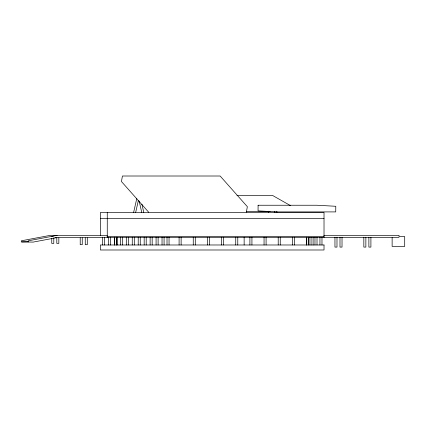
<?xml version="1.0" encoding="UTF-8"?>
<svg xmlns="http://www.w3.org/2000/svg" width="426" height="426" viewBox="0 0 426 426"><rect width="100%" height="100%" fill="white"/><g stroke="black" fill="none" stroke-linecap="round" stroke-linejoin="round"><path stroke-width="0.64" d="M246.372 212.201L247.341 206.669L220.141 176.007L122.422 176.007L121.447 181.535L148.653 212.201M133.604 212.494L136.799 198.495M135.644 212.494L138.397 200.406M57.159 235.365L28.175 240.812L28.175 242L33.079 242.101L57.159 237.575L399.008 237.575M28.228 241.723L22.03 241.867M236.947 195.454L272.581 195.454L290.505 205.636M246.388 211.456L270.143 211.456M100.382 218.543L324.021 218.543M107.261 235.365L50.279 235.365L21.3 240.812L21.3 242L28.175 242M323.867 235.365L399.008 235.365L399.008 236.552L404.7 236.552L404.7 246.425L392.133 246.425L392.133 237.575M51.754 236.552L53.181 236.552M107.027 236.552L324.021 236.552M54.895 237.575L56.871 237.575M141.911 204.224L143.796 212.494M139.153 201.04L141.762 212.494M370.908 237.207L370.908 247.091L368.873 247.091L368.873 237.207M365.865 237.207L365.865 247.091L363.831 247.091L363.831 237.207M342.025 237.207L342.025 247.091L339.991 247.091L339.991 237.207M336.987 237.207L336.987 247.091L334.953 247.091L334.953 237.207M324.021 237.575L324.021 212.494L100.382 212.494L100.382 235.605M321.981 237.197L321.981 244.982M319.947 237.197L319.947 244.982M317.013 237.197L317.013 244.982M314.974 237.197L314.974 244.982M313.089 237.207L313.089 245.072M311.055 237.197L311.055 245.072M309.02 237.197L309.02 244.982M308.568 237.197L308.568 244.982M306.736 237.197L306.736 244.982M306.534 237.197L306.534 244.982M294.409 237.197L294.409 244.982M292.374 237.197L292.374 244.982M280.249 237.197L280.249 244.982M278.215 237.197L278.215 244.982M276.841 211.243L276.841 212.494M274.807 211.312L274.807 212.494M268.545 211.216L268.545 212.494M266.09 237.197L266.09 244.982M264.056 237.197L264.056 244.982M251.931 237.197L251.931 244.982M249.897 237.197L249.897 244.982M244.141 237.197L244.141 244.982M237.772 237.197L237.772 244.982M235.738 237.197L235.738 244.982M223.613 237.197L223.613 244.982M221.579 237.197L221.579 244.982M209.454 237.197L209.454 244.982M207.419 237.197L207.419 244.982M195.294 237.197L195.294 244.982M193.255 237.197L193.255 244.982M181.13 237.197L181.13 244.982M179.096 237.197L179.096 244.982M169.047 237.197L169.047 244.982M167.013 237.197L167.013 244.982M164.074 237.197L164.074 244.982M162.04 237.197L162.04 244.982M158.121 237.197L158.121 244.982M156.086 237.197L156.086 244.982M152.167 237.197L152.167 244.982M150.128 237.197L150.128 244.982M146.209 237.197L146.209 244.982M144.174 237.197L144.174 244.982M140.255 237.197L140.255 244.982M138.221 237.197L138.221 244.982M134.296 237.197L134.296 244.982M132.262 237.197L132.262 244.982M128.343 237.197L128.343 244.982M126.309 237.197L126.309 244.982M122.39 237.197L122.39 244.982M120.35 237.197L120.35 244.982M117.4 237.197L117.4 244.982M116.538 237.197L116.538 244.982M116.431 237.197L116.431 244.982M114.503 237.197L114.503 244.982M114.397 237.197L114.397 244.982M110.478 237.197L110.478 244.982M108.444 237.197L108.444 244.982M107.261 212.494L107.261 237.575M104.45 237.197L104.45 244.982M102.416 237.197L102.416 244.982M87.293 237.804L87.293 244.694L85.259 244.694L85.259 237.804M82.25 237.804L82.25 244.694L80.216 244.694L80.216 237.804M58.831 237.793L58.831 243.39L56.796 243.39L56.796 237.793M53.788 237.793L53.788 243.39L51.754 243.39L51.754 238.416M258.097 205.241L258.05 210.865L277.012 211.908L335.736 211.908L335.784 206.28L316.827 205.241L258.097 205.241M324.021 244.982L100.382 244.982L100.382 249.993L324.021 249.993L324.021 244.982"/></g></svg>
